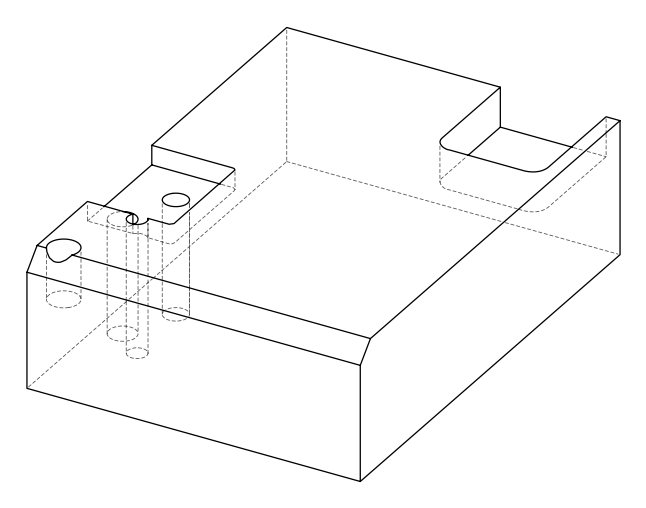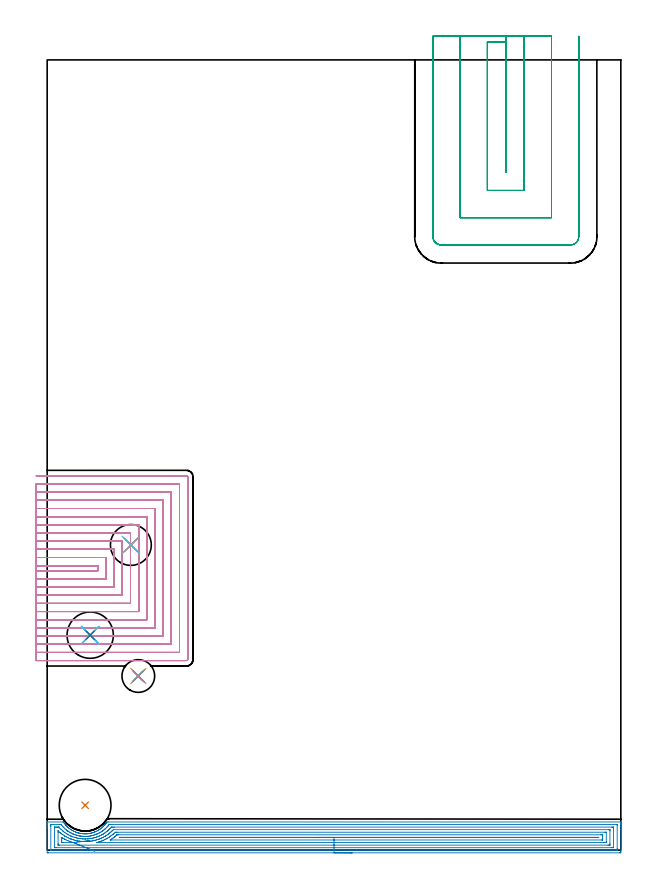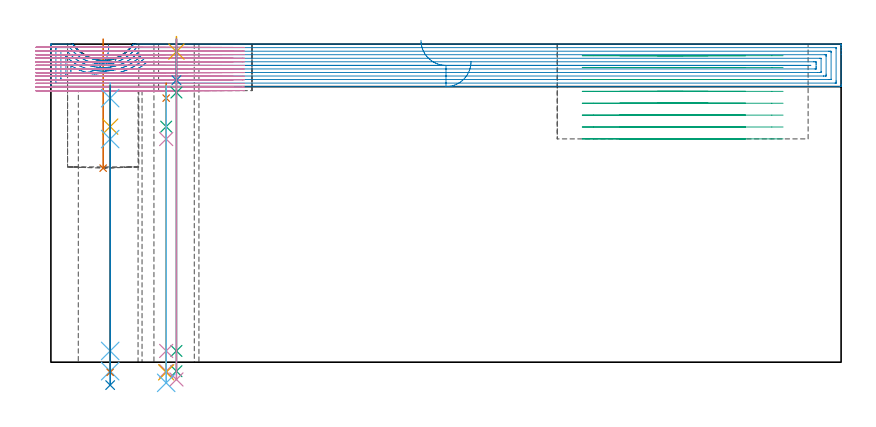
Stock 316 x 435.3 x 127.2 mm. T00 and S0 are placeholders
(PLAN: 18 operations, 15 tool changes, 125 min)
(1 INDEXABLE_INSERT_DRILL_BLIND_HOLE_FROM_SOLID | STEP1POCKET | NXT0302_028 | 0.21 min | 31400 mm3)
(2 AREA_MILL | FG_CHAMFER_SURFACE | UGT0205_001 | 17.59 min | 45362 mm3)
(3 MILL_SLOT | SLOT_PARTIAL_RECTANGULAR | UGT0201_094 | Follow Part, ap 5, ae 75% | 17.95 min | 421995 mm3)
(4 MILL_SLOT_1 | SLOT_PARTIAL_RECTANGULAR_1 | UGT0201_014 | Follow Part, ap 1.5, ae 75% | 84.75 min | 161137 mm3)
(5 SPOT_DRILL | STEP1HOLE | NXT0321_9005460120000 | 0.05 min | 169 mm3)
(6 SPOT_DRILL_1 | STEP1HOLE_1 | NXT0321_9005460120000 | 0.05 min | 174 mm3)
(7 SPOT_DRILL_2 | STEP1HOLE_2 | NXT0321_9005460120000 | 0.05 min | 213 mm3)
(8 DRILL_BLIND_HOLE_INTO_CENTER | STEP1HOLE | NXT0301_067 | 0.07 min | 788 mm3)
(9 GUN_DRILL_THROUGH_HOLE | STEP1HOLE | UGT0307_006 | 0.62 min | 7191 mm3)
(10 DRILL_TO_ENLARGE_THROUGH_HOLE | STEP1HOLE | UGT0301_046 | 0.55 min | 23482 mm3)
(11 DRILL_BLIND_HOLE_INTO_CENTER_1 | STEP1HOLE_1 | NXT0301_067 | 0.07 min | 840 mm3)
(12 GUN_DRILL_THROUGH_HOLE_1 | STEP1HOLE_1 | UGT0307_006 | 0.54 min | 6006 mm3)
(13 DRILL_TO_ENLARGE_THROUGH_HOLE_1 | STEP1HOLE_1 | NXT0301_104 | 0.46 min | 9653 mm3)
(14 DRILL_TO_ENLARGE_THROUGH_HOLE_2 | STEP1HOLE_1 | UGT0301_386 | 0.48 min | 38750 mm3)
(15 DRILL_BLIND_HOLE_INTO_CENTER_2 | STEP1HOLE_2 | NXT0301_067 | 0.07 min | 779 mm3)
(16 GUN_DRILL_THROUGH_HOLE_2 | STEP1HOLE_2 | UGT0307_006 | 0.53 min | 6032 mm3)
(17 DRILL_TO_ENLARGE_THROUGH_HOLE_3 | STEP1HOLE_2 | NXT0301_104 | 0.46 min | 9650 mm3)
(18 DRILL_TO_ENLARGE_THROUGH_HOLE_4 | STEP1HOLE_2 | UGT0301_054 | 0.48 min | 26438 mm3)
(TOOL NXT0302_028 | Index. Insert Drill 28.5mm [880-D2850L32-03] | D28.5 PA176 FL86 Z2)
(TOOL UGT0205_001 | Chamfer Mill 20 x 3 x 45 deg. | D20 FL50 Z2)
(TOOL UGT0201_094 | End mill 20 mm | D20 FL38 Z4)
(TOOL UGT0201_014 | End mill 6 mm | D6 FL24 Z4)
(TOOL NXT0321_9005460120000 | NC Spot Drill, 142deg, 12mm, Carbide, Uncoated | D12 PA142 FL30 Z2)
(TOOL NXT0301_067 | Carbide Drill 9.6mm [860.1-0960-029A1-MM 2214] | D9.6 PA140 FL47 Z2)
(TOOL UGT0307_006 | Gun Drill 9 mm | D9 PA130 FL24 Z1)
(TOOL UGT0301_046 | Twist Drill 18 mm | D18 PA118 FL130 Z2)
(TOOL NXT0301_104 | Carbide Drill 14mm [860.1-1400-112A1-MM 2214] | D14 PA140 FL123 Z2)
(TOOL UGT0301_386 | Twist Drill 25.5 mm | D25.5 PA118 FL165 Z2)
(TOOL UGT0301_054 | Twist Drill 22.5 mm | D22.5 PA118 FL155 Z2)
(OP 1 INDEXABLE_INSERT_DRILL_BLIND_HOLE_FROM_SOLID)
G17 G21 G94 G90
T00 M6
G54
G17 G0 G90 X20.9 Y24.7 S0 M3
G43 Z137.2 H1
G94 G81 G98 Z77.6 F250. R129.2
G80
M5
M2
(OP 2 AREA_MILL)
G17 G21 G94 G90
T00 M6
G54
G17 G0 G90 X168. Y-1.5 S1061 M3
G43 Z137.2 H0
Z120.2
G94 G1 X167.962 Z119.328 F250.
X167.848 Z118.463
X167.659 Z117.612
X167.397 Z116.78
X167.063 Z115.974
X166.66 Z115.2
X166.192 Z114.464
X165.66 Z113.772
X165.071 Z113.129
X164.428 Z112.54
X163.736 Z112.008
X163. Z111.54
X162.226 Z111.137
X161.42 Z110.803
X160.588 Z110.541
X159.736 Z110.352
X158.872 Z110.238
X158. Z110.2
X0.629
X0.258 Y-1.496 Z110.202
X0.01 Y-1.492 Z110.206
X0. Y-1.241 Z110.457
Y12.319 Z124.014
Y13.731 Z125.427
Y14.092 Z125.787
Y14.814 Z126.514
Y15.075 Z126.774
Y15.473 Z127.164
X0.01 Y15.499 Z127.19
X0.099 Y15.5 Z127.195
X0.139 Z127.197
X0.182 Y15.498 Z127.198
X8.714 Y15.494 Z127.193
X8.858 Y15.489 Z127.184
X8.922 Y15.461 Z127.156
X8.928 Y15.456 Z127.151
X9.124 Y15.181 Z126.881
X9.269 Y14.978 Z126.677
X9.486 Y14.675 Z126.375
X9.658 Y14.448 Z126.148
X10.203 Y13.794 Z125.491
X10.332 Y13.649 Z125.344
X10.374 Y13.6 Z125.297
X10.465 Y13.502 Z125.2
X10.552 Y13.408 Z125.107
X10.726 Y13.233 Z124.932
X11.047 Y12.911 Z124.611
X11.244 Y12.724 Z124.424
X11.445 Y12.543 Z124.243
X11.715 Y12.319 Z124.016
X11.806 Y12.242 Z123.939
X12.06 Y12.029 Z123.728
X12.339 Y11.812 Z123.512
X12.783 Y11.496 Z123.195
X12.877 Y11.432 Z123.131
X13.301 Y11.147 Z122.846
X13.711 Y10.902 Z122.602
X14.126 Y10.671 Z122.37
X14.489 Y10.489 Z122.185
X14.936 Y10.262 Z121.961
X14.961 Y10.25 Z121.949
X15.02 Y10.223 Z121.923
X15.383 Y10.07 Z121.768
X15.465 Y10.035 Z121.733
X15.914 Y9.857 Z121.556
X16.277 Y9.73 Z121.426
X16.359 Y9.7 Z121.398
X16.485 Y9.659 Z121.359
X16.515 Y9.65 Z121.349
X16.724 Y9.587 Z121.279
X16.807 Y9.56 Z121.253
X16.979 Y9.512 Z121.205
X17.171 Y9.458 Z121.151
X17.317 Y9.415 Z121.112
X17.428 Y9.383 Z121.081
X17.701 Y9.318 Z121.016
X18.147 Y9.224 Z120.923
X18.264 Y9.204 Z120.903
X18.512 Y9.163 Z120.857
X18.594 Y9.148 Z120.844
X19.152 Y9.075 Z120.772
X19.206 Y9.068 Z120.765
X19.406 Y9.045 Z120.735
X19.488 Y9.034 Z120.725
X20.059 Y8.995 Z120.681
X20.301 Y8.977 Z120.665
X20.382 Y8.97 Z120.66
X20.828 Y8.957 Z120.649
X21.195 Y8.966 Z120.651
X21.275 Y8.967 Z120.655
X21.538 Y8.982 Z120.673
X21.542
X22.089 Y9.015 Z120.706
X22.169 Y9.019 Z120.713
X22.394 Y9.045 Z120.741
X22.983 Y9.116 Z120.81
X23.063 Y9.125 Z120.82
X23.478 Y9.191 Z120.889
X23.51 Y9.196 Z120.895
X23.877 Y9.271 Z120.969
X23.956 Y9.287 Z120.985
X24.371 Y9.382 Z121.082
X24.424 Y9.397 Z121.096
X24.85 Y9.515 Z121.214
X25.317 Y9.659 Z121.357
X25.743 Y9.805 Z121.503
X26.076 Y9.931 Z121.63
X26.192 Y9.975 Z121.674
X26.267 Y10.006 Z121.706
X26.56 Y10.128 Z121.825
X26.637 Y10.159 Z121.858
X26.663 Y10.171 Z121.87
X26.838 Y10.25 Z121.95
X26.87 Y10.265 Z121.964
X27.007 Y10.334 Z122.03
X27.531 Y10.593 Z122.292
X27.901 Y10.797 Z122.495
X27.98 Y10.84 Z122.538
X28.087 Y10.903 Z122.602
X28.424 Y11.101 Z122.799
X28.499 Y11.148 Z122.845
X28.795 Y11.345 Z123.041
X28.912 Y11.423 Z123.119
X29.242 Y11.654 Z123.351
X29.318 Y11.707 Z123.405
X29.74 Y12.029 Z123.728
X30.212 Y12.418 Z124.118
X30.749 Y12.91 Z124.61
X31.105 Y13.26 Z124.96
X31.46 Y13.649 Z125.345
X31.594 Y13.793 Z125.492
X31.627 Y13.831 Z125.531
X31.718 Y13.938 Z125.638
X31.848 Y14.092 Z125.788
X31.925 Y14.181 Z125.878
X31.999 Y14.268 Z125.965
X32.089 Y14.387 Z126.082
X32.263 Y14.611 Z126.308
X32.313 Y14.676 Z126.374
X32.372 Y14.758 Z126.456
X32.529 Y14.978 Z126.673
X32.608 Y15.087 Z126.783
X32.819 Y15.393 Z127.093
X32.842 Y15.424 Z127.123
X32.898 Y15.494 Z127.192
X33.713 Y15.5 Z127.2
X315.818 Y15.499 Z127.199
X315.903 Y15.5 Z127.196
X315.992 Y15.492 Z127.183
X316. Y15.479 Z127.17
Y15.078 Z126.777
Y14.814 Z126.514
Y14.092 Z125.787
Y12.844 Z124.541
Y11.432 Z123.128
Y-0.716 Z110.982
X315.998 Y-0.978 Z110.719
X315.992 Y-1.492 Z110.206
X315.892 Y-1.495 Z110.203
X315.371 Y-1.5 Z110.2
X158.
Y-0.086 Z111.614
X2.194 Y-0.085 Z111.615
X2.086 Y-0.084 Z111.616
X2.033 Y-0.081 Z111.619
X2.013 Y-0.079 Z111.621
X2.01 Y-0.064 Z111.636
X2.005 Y0.055 Z111.755
X2.001 Y0.322 Z112.022
X2. Y13.205 Z124.905
X2.002 Y13.617 Z125.317
X2.01 Y14.033 Z125.733
X2.012 Y14.077 Z125.777
X2.031 Y14.079 Z125.779
X2.086 Y14.081 Z125.781
X2.196 Y14.082 Z125.782
X2.418 Y14.083 Z125.783
X6.888 Y14.08 Z125.78
X7.341 Y14.077 Z125.777
X7.561 Y14.073 Z125.773
X7.667 Y14.07 Z125.77
X7.782 Y13.929 Z125.629
X8.383 Y13.205 Z124.905
X8.677 Y12.863 Z124.563
X9.202 Y12.319 Z124.019
X9.571 Y11.956 Z123.656
X10.167 Y11.432 Z123.132
X10.465 Y11.182 Z122.882
X10.824 Y10.899 Z122.599
X11.3 Y10.546 Z122.246
X11.359 Y10.504 Z122.204
X11.497 Y10.409 Z122.109
X12.253 Y9.926 Z121.626
X12.357 Y9.865 Z121.565
X12.717 Y9.659 Z121.359
X12.995 Y9.509 Z121.209
X13.147 Y9.429 Z121.129
X13.622 Y9.189 Z120.889
X14.042 Y8.992 Z120.692
X14.132 Y8.952 Z120.652
X14.195 Y8.925 Z120.625
X14.563 Y8.773 Z120.473
X14.936 Y8.629 Z120.329
X15.168 Y8.542 Z120.242
X15.83 Y8.324 Z120.024
X16.02 Y8.264 Z119.964
X16.622 Y8.089 Z119.789
X16.724 Y8.061 Z119.761
X16.803 Y8.042 Z119.742
X17.491 Y7.886 Z119.586
X17.618 Y7.861 Z119.561
X17.65 Y7.854 Z119.554
X18.125 Y7.779 Z119.479
X18.512 Y7.723 Z119.423
X18.702 Y7.698 Z119.398
X19.406 Y7.621 Z119.321
X19.697 Y7.598 Z119.298
X20.301 Y7.559 Z119.259
X20.64 Y7.55 Z119.25
X21.195 Y7.551 Z119.251
X21.521 Y7.563 Z119.263
X22.089 Y7.597 Z119.297
X22.362 Y7.615 Z119.315
X22.983 Y7.684 Z119.384
X23.165 Y7.706 Z119.406
X23.877 Y7.807 Z119.507
X23.946 Y7.819 Z119.519
X24.305 Y7.886 Z119.586
X24.726 Y7.977 Z119.677
X24.771 Y7.988 Z119.688
X24.83 Y8.002 Z119.702
X25.515 Y8.186 Z119.886
X25.666 Y8.229 Z119.929
X26.083 Y8.359 Z120.059
X26.56 Y8.519 Z120.219
X26.748 Y8.587 Z120.287
X27.242 Y8.773 Z120.473
X27.418 Y8.844 Z120.544
X27.454 Y8.86 Z120.56
X28.008 Y9.11 Z120.81
X28.348 Y9.276 Z120.976
X28.604 Y9.406 Z121.106
X29.089 Y9.659 Z121.359
X29.209 Y9.725 Z121.425
X29.242 Y9.744 Z121.444
X29.745 Y10.047 Z121.747
X30.136 Y10.298 Z121.998
X30.285 Y10.398 Z122.098
X30.498 Y10.546 Z122.246
X30.805 Y10.769 Z122.469
X31.03 Y10.937 Z122.637
X31.307 Y11.158 Z122.858
X31.645 Y11.432 Z123.132
X31.795 Y11.561 Z123.261
X31.925 Y11.675 Z123.375
X32.258 Y11.988 Z123.688
X32.607 Y12.319 Z124.019
X32.713 Y12.424 Z124.124
X32.819 Y12.533 Z124.233
X33.14 Y12.887 Z124.587
X33.424 Y13.205 Z124.905
X33.558 Y13.359 Z125.059
X33.713 Y13.543 Z125.243
X34.092 Y14.025 Z125.725
X34.125 Y14.063 Z125.763
X34.141 Y14.079 Z125.779
X34.164 Y14.08 Z125.78
X34.613 Y14.086 Z125.786
X313.806 Y14.084 Z125.784
X313.913 Y14.082 Z125.782
X313.966 Y14.08 Z125.78
X313.986 Y14.078 Z125.778
X313.99 Y14.064 Z125.764
X313.994 Y13.944 Z125.644
X313.999 Y13.679 Z125.379
X314. Y0.795 Z112.495
X313.999 Y0.382 Z112.082
X313.991 Y-0.033 Z111.667
X313.989 Y-0.08 Z111.62
X313.97 Y-0.081 Z111.619
X313.915 Y-0.084 Z111.616
X313.804 Y-0.085 Z111.615
X313.582 Y-0.086 Z111.614
X158.
Y1.328 Z113.028
X5.1 Y1.329 Z113.029
X4.56 Y1.33 Z113.03
X4.206 Y1.333 Z113.033
X4.089 Y1.335 Z113.035
X4.01 Y1.347 Z113.047
X4.006 Y1.477 Z113.177
X4.002 Y1.681 Z113.381
X4. Y1.885 Z113.585
X4.001 Y12.522 Z124.222
X4.004 Y12.591 Z124.291
X4.01 Y12.644 Z124.344
X4.016 Y12.662 Z124.362
X4.031 Y12.663 Z124.363
X4.206 Y12.665 Z124.365
X4.749 Y12.667 Z124.367
X5.1
X5.643
X5.994 Y12.666 Z124.366
X6.345 Y12.663 Z124.363
X6.444 Y12.661 Z124.361
X6.498 Y12.658 Z124.358
X6.521 Y12.633 Z124.333
X6.617 Y12.525 Z124.225
X6.796 Y12.319 Z124.019
X6.888 Y12.214 Z123.914
X7.639 Y11.432 Z123.132
X7.782 Y11.29 Z122.99
X8.601 Y10.546 Z122.246
X8.677 Y10.48 Z122.18
X9.081 Y10.145 Z121.845
X9.571 Y9.777 Z121.477
X9.736 Y9.659 Z121.359
X10.465 Y9.167 Z120.867
X10.706 Y9.012 Z120.712
X11.09 Y8.773 Z120.473
X11.359 Y8.617 Z120.317
X11.72 Y8.415 Z120.115
X12.253 Y8.147 Z119.847
X12.783 Y7.886 Z119.586
X13.032 Y7.772 Z119.472
X13.147 Y7.722 Z119.422
X13.435 Y7.601 Z119.301
X14.042 Y7.366 Z119.066
X14.856 Y7.079 Z118.779
X14.936 Y7.053 Z118.753
X15.101 Y7. Z118.7
X15.83 Y6.795 Z118.495
X16.114 Y6.718 Z118.418
X16.724 Y6.581 Z118.281
X17.255 Y6.473 Z118.173
X17.618 Y6.41 Z118.11
X18.313 Y6.312 Z118.012
X18.512 Y6.288 Z117.988
X19.318 Y6.202 Z117.902
X19.406 Y6.195 Z117.895
X20.275 Y6.139 Z117.839
X20.301 Y6.138 Z117.838
X21.178 Y6.13 Z117.83
X21.195 Y6.131 Z117.831
X22.032 Y6.17 Z117.87
X22.089 Y6.174 Z117.874
X22.858 Y6.238 Z117.938
X22.983 Y6.251 Z117.951
X23.655 Y6.334 Z118.034
X23.877 Y6.365 Z118.065
X24.431 Y6.451 Z118.151
X24.771 Y6.517 Z118.217
X25.173 Y6.602 Z118.302
X25.666 Y6.719 Z118.419
X25.891 Y6.776 Z118.476
X26.56 Y6.957 Z118.657
X26.593 Y6.967 Z118.667
X26.701 Y7. Z118.7
X27.264 Y7.188 Z118.888
X27.454 Y7.254 Z118.954
X27.916 Y7.428 Z119.128
X28.348 Y7.597 Z119.297
X28.554 Y7.682 Z119.382
X29.027 Y7.886 Z119.586
X29.173 Y7.955 Z119.655
X29.242 Y7.988 Z119.688
X29.765 Y8.254 Z119.954
X30.136 Y8.449 Z120.149
X30.347 Y8.564 Z120.264
X30.717 Y8.773 Z120.473
X30.914 Y8.889 Z120.589
X31.03 Y8.961 Z120.661
X31.454 Y9.239 Z120.939
X31.925 Y9.552 Z121.252
X31.988 Y9.597 Z121.297
X32.074 Y9.659 Z121.359
X32.496 Y9.979 Z121.679
X32.819 Y10.228 Z121.928
X32.995 Y10.371 Z122.071
X33.202 Y10.546 Z122.246
X33.473 Y10.784 Z122.484
X33.713 Y11. Z122.7
X33.936 Y11.211 Z122.911
X34.165 Y11.432 Z123.132
X34.384 Y11.653 Z123.353
X34.607 Y11.884 Z123.584
X35.24 Y12.577 Z124.277
X35.329 Y12.664 Z124.364
X35.501 Y12.666 Z124.366
X36.041 Y12.67 Z124.37
X36.395 Y12.671 Z124.371
X36.934
X310.9 Y12.67 Z124.37
X311.441 Y12.669 Z124.369
X311.794 Y12.665 Z124.365
X311.911 Y12.663 Z124.363
X311.99 Y12.653 Z124.353
X311.994 Y12.523 Z124.223
X311.998 Y12.319 Z124.019
X312. Y12.115 Z123.815
X311.999 Y1.478 Z113.178
X311.996 Y1.409 Z113.109
X311.99 Y1.356 Z113.056
X311.986 Y1.335 Z113.035
X311.971 Y1.334 Z113.034
X311.794 Y1.331 Z113.031
X311.256 Y1.329 Z113.029
X310.9 Y1.328 Z113.028
X158.
Y2.743 Z114.443
X6.712
X6.114 Y2.745 Z114.445
X6.05 Y2.747 Z114.447
X6.013 Y2.749 Z114.449
X6.01 Y2.795 Z114.495
X6.005 Y3.012 Z114.712
X6. Y3.448 Z115.148
Y9.659 Z121.359
X6.003 Y10.537 Z122.237
X6.007 Y10.546 Z122.246
X6.032 Y10.568 Z122.268
X6.059 Y10.546 Z122.246
X6.888 Y9.797 Z121.497
X7.048 Y9.659 Z121.359
X7.449 Y9.329 Z121.029
X7.782 Y9.064 Z120.764
X8.169 Y8.773 Z120.473
X8.677 Y8.422 Z120.122
X9.478 Y7.886 Z119.586
X9.534 Y7.85 Z119.55
X9.571 Y7.827 Z119.527
X9.73 Y7.728 Z119.428
X10.465 Y7.321 Z119.021
X11.079 Y7. Z118.7
X11.359 Y6.861 Z118.561
X11.634 Y6.728 Z118.428
X12.253 Y6.458 Z118.158
X13.094 Y6.114 Z117.814
X13.147 Y6.094 Z117.794
X13.179 Y6.082 Z117.782
X14.042 Y5.794 Z117.494
X14.514 Y5.645 Z117.345
X14.936 Y5.526 Z117.226
X15.744 Y5.312 Z117.012
X15.83 Y5.292 Z116.992
X16.119 Y5.227 Z116.927
X16.724 Y5.108 Z116.808
X16.872 Y5.081 Z116.781
X17.618 Y4.968 Z116.668
X17.922 Y4.926 Z116.626
X18.512 Y4.859 Z116.559
X18.926 Y4.817 Z116.517
X19.406 Y4.779 Z116.479
X19.889 Y4.749 Z116.449
X20.301 Y4.729 Z116.429
X20.808 Y4.724 Z116.424
X21.195 Y4.723 Z116.423
X21.685 Y4.741 Z116.441
X22.089 Y4.761 Z116.461
X22.529 Y4.79 Z116.49
X22.983 Y4.826 Z116.526
X23.35 Y4.863 Z116.563
X23.877 Y4.926 Z116.626
X24.145 Y4.961 Z116.661
X24.771 Y5.054 Z116.754
X24.92 Y5.079 Z116.779
X25.666 Y5.222 Z116.922
X25.687 Y5.227 Z116.927
X26.387 Y5.398 Z117.098
X26.56 Y5.442 Z117.142
X27.088 Y5.59 Z117.29
X27.454 Y5.696 Z117.396
X27.772 Y5.798 Z117.498
X28.348 Y5.986 Z117.686
X28.443 Y6.019 Z117.719
X28.698 Y6.114 Z117.814
X29.088 Y6.266 Z117.966
X29.242 Y6.328 Z118.028
X29.716 Y6.53 Z118.23
X30.136 Y6.714 Z118.414
X30.332 Y6.806 Z118.506
X30.734 Y7. Z118.7
X30.93 Y7.099 Z118.799
X31.03 Y7.152 Z118.852
X31.507 Y7.413 Z119.113
X31.925 Y7.645 Z119.345
X32.078 Y7.735 Z119.435
X32.331 Y7.886 Z119.586
X32.628 Y8.075 Z119.775
X32.819 Y8.2 Z119.9
X33.159 Y8.435 Z120.135
X33.644 Y8.773 Z120.473
X33.684 Y8.802 Z120.502
X33.713 Y8.824 Z120.524
X34.184 Y9.192 Z120.892
X34.607 Y9.527 Z121.227
X34.68 Y9.587 Z121.287
X34.763 Y9.659 Z121.359
X35.15 Y10.007 Z121.707
X35.501 Y10.326 Z122.026
X35.614 Y10.434 Z122.134
X35.728 Y10.546 Z122.246
X36.058 Y10.88 Z122.58
X36.395 Y11.226 Z122.926
X36.424 Y11.249 Z122.949
X36.441 Y11.252 Z122.952
X36.484 Y11.255 Z122.955
X36.573 Y11.257 Z122.957
X309.29 Y11.256 Z122.956
X309.885 Y11.253 Z122.953
X309.948 Y11.252 Z122.952
X309.986 Y11.249 Z122.949
X309.99 Y11.205 Z122.905
X309.995 Y10.988 Z122.688
X310. Y10.552 Z122.252
Y3.46 Z115.16
X309.995 Y3.014 Z114.714
X309.99 Y2.794 Z114.494
X309.986 Y2.749 Z114.449
X309.931 Y2.747 Z114.447
X309.827 Y2.745 Z114.445
X309.112 Y2.743 Z114.443
X308.935
X158.
Y4.157 Z115.857
X27.639
X27.46 Y4.159 Z115.859
X27.454 Y4.16 Z115.86
X27.453 Y4.162 Z115.862
X27.454 Y4.164 Z115.864
X27.592 Y4.204 Z115.904
X28.073 Y4.341 Z116.041
X28.284 Y4.404 Z116.104
X28.348 Y4.424 Z116.124
X28.954 Y4.626 Z116.326
X29.242 Y4.725 Z116.425
X29.611 Y4.861 Z116.561
X30.136 Y5.06 Z116.76
X30.257 Y5.108 Z116.808
X30.545 Y5.227 Z116.927
X30.883 Y5.373 Z117.073
X31.03 Y5.439 Z117.139
X31.492 Y5.656 Z117.356
X31.925 Y5.866 Z117.566
X32.09 Y5.949 Z117.649
X32.405 Y6.114 Z117.814
X32.673 Y6.258 Z117.958
X32.819 Y6.339 Z118.039
X33.239 Y6.583 Z118.283
X33.713 Y6.861 Z118.561
X33.799 Y6.915 Z118.615
X33.931 Y7. Z118.7
X34.334 Y7.27 Z118.97
X34.607 Y7.456 Z119.156
X34.86 Y7.636 Z119.336
X35.207 Y7.886 Z119.586
X35.375 Y8.012 Z119.712
X35.501 Y8.109 Z119.809
X35.871 Y8.406 Z120.106
X36.324 Y8.773 Z120.473
X36.362 Y8.806 Z120.506
X36.395 Y8.835 Z120.535
X36.828 Y9.231 Z120.931
X37.478 Y9.829 Z121.529
X37.813 Y9.838 Z121.538
X38. Y9.841 Z121.541
X38.184 Y9.842 Z121.542
X38.893 Y9.843 Z121.543
X307.323 Y9.841 Z121.541
X307.507
X307.875 Y9.837 Z121.537
X307.977 Y9.835 Z121.535
X307.991 Y9.826 Z121.526
X307.993 Y9.814 Z121.514
X307.997 Y9.755 Z121.455
X307.999 Y9.659 Z121.359
Y4.558 Z116.258
X307.995 Y4.341 Z116.041
X307.99 Y4.179 Z115.879
X307.694 Y4.164 Z115.864
X307.506 Y4.159 Z115.859
X307.323 Y4.158 Z115.858
X306.615 Y4.157 Z115.857
X158.
Y5.571 Z117.271
X35.154
X34.965 Y5.572 Z117.272
X34.866 Y5.574 Z117.274
X34.685 Y5.578 Z117.278
X35.522 Y6.114 Z117.814
X36.036 Y6.47 Z118.17
X36.395 Y6.722 Z118.422
X36.557 Y6.839 Z118.539
X36.772 Y7. Z118.7
X37.063 Y7.224 Z118.924
X37.289 Y7.402 Z119.102
X37.557 Y7.621 Z119.321
X37.877 Y7.886 Z119.586
X38.041 Y8.028 Z119.728
X38.184 Y8.154 Z119.854
X38.4 Y8.346 Z120.046
X38.467 Y8.402 Z120.102
X38.492 Y8.422 Z120.122
X38.536 Y8.424 Z120.124
X39.078 Y8.428 Z120.128
X39.425 Y8.429 Z120.129
X304.99 Y8.427 Z120.127
X305.535 Y8.424 Z120.124
X305.891 Y8.42 Z120.12
X305.99 Y8.412 Z120.112
X305.996 Y8.316 Z120.016
X305.999 Y7.886 Z119.586
X306. Y7.426 Z119.126
Y6.539 Z118.239
Y6.114 Z117.814
X305.998 Y5.655 Z117.355
X305.991 Y5.588 Z117.288
X305.988 Y5.577 Z117.277
X305.978 Y5.575 Z117.275
X305.945 Y5.573 Z117.273
X305.809 Y5.571 Z117.271
X305.535
X158.
Y6.985 Z118.685
X39.972 Y6.986 Z118.686
X39.692 Y7. Z118.7
X39.957 Y7.014 Z118.714
X39.972 Y7.015 Z118.715
X303.747 Y7.013 Z118.713
X303.885 Y7. Z118.7
X303.761 Y6.986 Z118.686
X158. Y6.985 Z118.685
X157.128 Z118.723
X156.264 Z118.837
X155.412 Z119.026
X154.58 Z119.288
X153.774 Z119.622
X153. Z120.025
X152.264 Z120.494
X151.572 Z121.025
X150.929 Z121.614
X150.34 Z122.257
X149.808 Z122.95
X149.34 Z123.685
X148.937 Z124.459
X148.603 Z125.265
X148.341 Z126.097
X148.152 Z126.949
X148.038 Z127.814
X148. Z128.685
G0 Z137.2
X23.043 Y5.183
Z126.95
G1 X23.106 Y5.19 Z126.08
X23.093 Y5.189 Z125.208
X23.004 Y5.178 Z124.34
X22.841 Y5.159 Z123.483
X22.604 Y5.131 Z122.644
X22.295 Y5.095 Z121.829
X21.917 Y5.051 Z121.044
X21.472 Y4.999 Z120.295
X20.965 Y4.939 Z119.588
X20.398 Y4.873 Z118.928
X19.776 Y4.8 Z118.321
X19.104 Y4.722 Z117.77
X18.387 Y4.638 Z117.281
X17.63 Y4.549 Z116.856
X16.839 Y4.456 Z116.499
X16.02 Y4.361 Z116.214
X15.18 Y4.262 Z116.001
X14.325 Y4.162 Z115.862
X14.313 Y4.161 Z115.861
X14.269 Y4.158 Z115.858
X14.227 Y4.157 Z115.857
X14.097
X8.677
X8.022 Y4.164 Z115.864
X8.01 Y4.187 Z115.887
X8.006 Y4.245 Z115.945
X8.003 Y4.341 Z116.041
X8. Y5.011 Z116.711
Y5.898 Z117.598
Y6.784 Z118.484
X8.003 Y6.88 Z118.58
X8.006 Y6.907 Z118.607
X8.007 Y6.91 Z118.61
X8.019 Y6.905 Z118.605
X8.124 Y6.844 Z118.544
X8.4 Y6.68 Z118.38
X8.677 Y6.52 Z118.22
X9.402 Y6.114 Z117.814
X9.571 Y6.024 Z117.724
X9.759 Y5.927 Z117.627
X10.465 Y5.585 Z117.285
X11.255 Y5.227 Z116.927
X11.359 Y5.183 Z116.883
X11.434 Y5.153 Z116.853
X12.253 Y4.836 Z116.536
X12.866 Y4.62 Z116.32
X13.147 Y4.527 Z116.227
X13.732 Y4.341 Z116.041
X14.239 Y4.192 Z115.892
X14.307 Y4.169 Z115.869
X14.325 Y4.162 Z115.862
X15.095 Y3.853 Z115.594
X15.885 Y3.537 Z115.399
X16.687 Y3.216 Z115.28
X17.496 Y2.892 Z115.236
X18.305 Y2.568 Z115.268
X19.109 Y2.247 Z115.376
X19.901 Y1.93 Z115.559
X20.675 Y1.62 Z115.816
X21.425 Y1.319 Z116.144
X22.146 Y1.031 Z116.541
X22.832 Y0.756 Z117.005
X23.478 Y0.497 Z117.532
X24.079 Y0.257 Z118.117
X24.63 Y0.036 Z118.756
X25.127 Y-0.163 Z119.444
X25.567 Y-0.339 Z120.177
X25.946 Y-0.491 Z120.948
X26.261 Y-0.617 Z121.752
G0 Z137.2
M5
M2
(OP 3 MILL_SLOT)
G17 G21 G94 G90
T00 M6
G54
G17 G0 G90 X252.8 Y448.3 S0 M3
G43 Z137.325 H0
Z122.572
G94 G1 Y445.3 F250.
Y373.4 F500.
X252.5
Y445.3
X242.5
Y363.4
X262.8
Y445.3
Y448.3 F250.
X227.5
Y445.3
Y348.4 F500.
X277.8
Y445.3
Y448.3 F250.
X212.5
Y445.3
Y337.9 F500.
G3 X217. Y333.4 R4.5
G1 X288.3
G3 X292.8 Y337.9 R4.5
G1 Y445.3
Y448.3 F250.
G0 X252.8 Z117.819
G1 Y445.3
Y373.4 F500.
X252.5
Y445.3
X242.5
Y363.4
X262.8
Y445.3
Y448.3 F250.
X227.5
Y445.3
Y348.4 F500.
X277.8
Y445.3
Y448.3 F250.
X212.5
Y445.3
Y337.9 F500.
G3 X217. Y333.4 R4.5
G1 X288.3
G3 X292.8 Y337.9 R4.5
G1 Y445.3
Y448.3 F250.
G0 X252.8 Z113.066
G1 Y445.3
Y373.4 F500.
X252.5
Y445.3
X242.5
Y363.4
X262.8
Y445.3
Y448.3 F250.
X227.5
Y445.3
Y348.4 F500.
X277.8
Y445.3
Y448.3 F250.
X212.5
Y445.3
Y337.9 F500.
G3 X217. Y333.4 R4.5
G1 X288.3
G3 X292.8 Y337.9 R4.5
G1 Y445.3
Y448.3 F250.
G0 X252.8 Z108.312
G1 Y445.3
Y373.4 F500.
X252.5
Y445.3
X242.5
Y363.4
X262.8
Y445.3
Y448.3 F250.
X227.5
Y445.3
Y348.4 F500.
X277.8
Y445.3
Y448.3 F250.
X212.5
Y445.3
Y337.9 F500.
G3 X217. Y333.4 R4.5
G1 X288.3
G3 X292.8 Y337.9 R4.5
G1 Y445.3
Y448.3 F250.
G0 X252.8 Z103.559
G1 Y445.3
Y373.4 F500.
X252.5
Y445.3
X242.5
Y363.4
X262.8
Y445.3
Y448.3 F250.
X227.5
Y445.3
Y348.4 F500.
X277.8
Y445.3
Y448.3 F250.
X212.5
Y445.3
Y337.9 F500.
G3 X217. Y333.4 R4.5
G1 X288.3
G3 X292.8 Y337.9 R4.5
G1 Y445.3
Y448.3 F250.
G0 X252.8 Z98.806
G1 Y445.3
Y373.4 F500.
X252.5
Y445.3
X242.5
Y363.4
X262.8
Y445.3
Y448.3 F250.
X227.5
Y445.3
Y348.4 F500.
X277.8
Y445.3
Y448.3 F250.
X212.5
Y445.3
Y337.9 F500.
G3 X217. Y333.4 R4.5
G1 X288.3
G3 X292.8 Y337.9 R4.5
G1 Y445.3
Y448.3 F250.
G0 X252.8 Z94.053
G1 Y445.3
Y373.4 F500.
X252.5
Y445.3
X242.5
Y363.4
X262.8
Y445.3
Y448.3 F250.
X227.5
Y445.3
Y348.4 F500.
X277.8
Y445.3
Y448.3 F250.
X212.5
Y445.3
Y337.9 F500.
G3 X217. Y333.4 R4.5
G1 X288.3
G3 X292.8 Y337.9 R4.5
G1 Y445.3
Y448.3 F250.
G0 X252.8 Z89.3
G1 Y445.3
Y373.4 F500.
X252.5
Y445.3
X242.5
Y363.4
X262.8
Y445.3
Y448.3 F250.
X227.5
Y445.3
Y348.4 F500.
X277.8
Y445.3
Y448.3 F250.
X212.5
Y445.3
Y337.9 F500.
G3 X217. Y333.4 R4.5
G1 X288.3
G3 X292.8 Y337.9 R4.5
G1 Y445.3
Y448.3 F250.
G0 Z137.325
M5
M2
(OP 4 MILL_SLOT_1)
G17 G21 G94 G90
T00 M6
G54
G17 G0 G90 X-6. Y153.9 S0 M3
G43 Z137.325 H0
Z125.884
G94 G1 X-3. F250.
X27.9 F500.
Y156.7
X-3.
X-6. F250.
Y149.4
X-3.
X32.4 F500.
Y161.2
X-3.
X-6. F250.
Y144.9
X-3.
X36.9 F500.
Y165.7
X-3.
X-6. F250.
Y140.4
X-3.
X41.4 F500.
Y170.2
X-3.
X-6. F250.
Y135.9
X-3.
X45.9 F500.
Y174.7
X-3.
X-6. F250.
Y131.4
X-3.
X50.4 F500.
Y179.2
X-3.
X-6. F250.
Y126.9
X-3.
X54.9 F500.
Y183.7
X-3.
X-6. F250.
Y122.4
X-3.
X59.4 F500.
Y188.2
X-3.
X-6. F250.
Y117.9
X-3.
X63.9 F500.
Y192.7
X-3.
X-6. F250.
Y113.4
X-3.
X68.4 F500.
Y197.2
X-3.
X-6. F250.
Y108.9
X-3.
X72.9 F500.
Y201.7
X-3.
X-6. F250.
Y104.4
X-3.
X76.7 F500.
G3 X77.4 Y105.1 R0.7
G1 Y205.5
G3 X76.7 Y206.2 R0.7
G1 X-3.
X-6. F250.
G0 Y153.9 Z124.444
G1 X-3.
X27.9 F500.
Y156.7
X-3.
X-6. F250.
Y149.4
X-3.
X32.4 F500.
Y161.2
X-3.
X-6. F250.
Y144.9
X-3.
X36.9 F500.
Y165.7
X-3.
X-6. F250.
Y140.4
X-3.
X41.4 F500.
Y170.2
X-3.
X-6. F250.
Y135.9
X-3.
X45.9 F500.
Y174.7
X-3.
X-6. F250.
Y131.4
X-3.
X50.4 F500.
Y179.2
X-3.
X-6. F250.
Y126.9
X-3.
X54.9 F500.
Y183.7
X-3.
X-6. F250.
Y122.4
X-3.
X59.4 F500.
Y188.2
X-3.
X-6. F250.
Y117.9
X-3.
X63.9 F500.
Y192.7
X-3.
X-6. F250.
Y113.4
X-3.
X68.4 F500.
Y197.2
X-3.
X-6. F250.
Y108.9
X-3.
X72.9 F500.
Y201.7
X-3.
X-6. F250.
Y104.4
X-3.
X76.7 F500.
G3 X77.4 Y105.1 R0.7
G1 Y205.5
G3 X76.7 Y206.2 R0.7
G1 X-3.
X-6. F250.
G0 Y153.9 Z123.004
G1 X-3.
X27.9 F500.
Y156.7
X-3.
X-6. F250.
Y149.4
X-3.
X32.4 F500.
Y161.2
X-3.
X-6. F250.
Y144.9
X-3.
X36.9 F500.
Y165.7
X-3.
X-6. F250.
Y140.4
X-3.
X41.4 F500.
Y170.2
X-3.
X-6. F250.
Y135.9
X-3.
X45.9 F500.
Y174.7
X-3.
X-6. F250.
Y131.4
X-3.
X50.4 F500.
Y179.2
X-3.
X-6. F250.
Y126.9
X-3.
X54.9 F500.
Y183.7
X-3.
X-6. F250.
Y122.4
X-3.
X59.4 F500.
Y188.2
X-3.
X-6. F250.
Y117.9
X-3.
X63.9 F500.
Y192.7
X-3.
X-6. F250.
Y113.4
X-3.
X68.4 F500.
Y197.2
X-3.
X-6. F250.
Y108.9
X-3.
X72.9 F500.
Y201.7
X-3.
X-6. F250.
Y104.4
X-3.
X76.7 F500.
G3 X77.4 Y105.1 R0.7
G1 Y205.5
G3 X76.7 Y206.2 R0.7
G1 X-3.
X-6. F250.
G0 Y153.9 Z121.563
G1 X-3.
X27.9 F500.
Y156.7
X-3.
X-6. F250.
Y149.4
X-3.
X32.4 F500.
Y161.2
X-3.
X-6. F250.
Y144.9
X-3.
X36.9 F500.
Y165.7
X-3.
X-6. F250.
Y140.4
X-3.
X41.4 F500.
Y170.2
X-3.
X-6. F250.
Y135.9
X-3.
X45.9 F500.
Y174.7
X-3.
X-6. F250.
Y131.4
X-3.
X50.4 F500.
Y179.2
X-3.
X-6. F250.
Y126.9
X-3.
X54.9 F500.
Y183.7
X-3.
X-6. F250.
Y122.4
X-3.
X59.4 F500.
Y188.2
X-3.
X-6. F250.
Y117.9
X-3.
X63.9 F500.
Y192.7
X-3.
X-6. F250.
Y113.4
X-3.
X68.4 F500.
Y197.2
X-3.
X-6. F250.
Y108.9
X-3.
X72.9 F500.
Y201.7
X-3.
X-6. F250.
Y104.4
X-3.
X76.7 F500.
G3 X77.4 Y105.1 R0.7
G1 Y205.5
G3 X76.7 Y206.2 R0.7
G1 X-3.
X-6. F250.
G0 Y153.9 Z120.123
G1 X-3.
X27.9 F500.
Y156.7
X-3.
X-6. F250.
Y149.4
X-3.
X32.4 F500.
Y161.2
X-3.
X-6. F250.
Y144.9
X-3.
X36.9 F500.
Y165.7
X-3.
X-6. F250.
Y140.4
X-3.
X41.4 F500.
Y170.2
X-3.
X-6. F250.
Y135.9
X-3.
X45.9 F500.
Y174.7
X-3.
X-6. F250.
Y131.4
X-3.
X50.4 F500.
Y179.2
X-3.
X-6. F250.
Y126.9
X-3.
X54.9 F500.
Y183.7
X-3.
X-6. F250.
Y122.4
X-3.
X59.4 F500.
Y188.2
X-3.
X-6. F250.
Y117.9
X-3.
X63.9 F500.
Y192.7
X-3.
X-6. F250.
Y113.4
X-3.
X68.4 F500.
Y197.2
X-3.
X-6. F250.
Y108.9
X-3.
X72.9 F500.
Y201.7
X-3.
X-6. F250.
Y104.4
X-3.
X76.7 F500.
G3 X77.4 Y105.1 R0.7
G1 Y205.5
G3 X76.7 Y206.2 R0.7
G1 X-3.
X-6. F250.
G0 Y153.9 Z118.683
G1 X-3.
X27.9 F500.
Y156.7
X-3.
X-6. F250.
Y149.4
X-3.
X32.4 F500.
Y161.2
X-3.
X-6. F250.
Y144.9
X-3.
X36.9 F500.
Y165.7
X-3.
X-6. F250.
Y140.4
X-3.
X41.4 F500.
Y170.2
X-3.
X-6. F250.
Y135.9
X-3.
X45.9 F500.
Y174.7
X-3.
X-6. F250.
Y131.4
X-3.
X50.4 F500.
Y179.2
X-3.
X-6. F250.
Y126.9
X-3.
X54.9 F500.
Y183.7
X-3.
X-6. F250.
Y122.4
X-3.
X59.4 F500.
Y188.2
X-3.
X-6. F250.
Y117.9
X-3.
X63.9 F500.
Y192.7
X-3.
X-6. F250.
Y113.4
X-3.
X68.4 F500.
Y197.2
X-3.
X-6. F250.
Y108.9
X-3.
X72.9 F500.
Y201.7
X-3.
X-6. F250.
Y104.4
X-3.
X76.7 F500.
G3 X77.4 Y105.1 R0.7
G1 Y205.5
G3 X76.7 Y206.2 R0.7
G1 X-3.
X-6. F250.
G0 Y153.9 Z117.242
G1 X-3.
X27.9 F500.
Y156.7
X-3.
X-6. F250.
Y149.4
X-3.
X32.4 F500.
Y161.2
X-3.
X-6. F250.
Y144.9
X-3.
X36.9 F500.
Y165.7
X-3.
X-6. F250.
Y140.4
X-3.
X41.4 F500.
Y170.2
X-3.
X-6. F250.
Y135.9
X-3.
X45.9 F500.
Y174.7
X-3.
X-6. F250.
Y131.4
X-3.
X50.4 F500.
Y179.2
X-3.
X-6. F250.
Y126.9
X-3.
X54.9 F500.
Y183.7
X-3.
X-6. F250.
Y122.4
X-3.
X59.4 F500.
Y188.2
X-3.
X-6. F250.
Y117.9
X-3.
X63.9 F500.
Y192.7
X-3.
X-6. F250.
Y113.4
X-3.
X68.4 F500.
Y197.2
X-3.
X-6. F250.
Y108.9
X-3.
X72.9 F500.
Y201.7
X-3.
X-6. F250.
Y104.4
X-3.
X76.7 F500.
G3 X77.4 Y105.1 R0.7
G1 Y205.5
G3 X76.7 Y206.2 R0.7
G1 X-3.
X-6. F250.
G0 Y153.9 Z115.802
G1 X-3.
X27.9 F500.
Y156.7
X-3.
X-6. F250.
Y149.4
X-3.
X32.4 F500.
Y161.2
X-3.
X-6. F250.
Y144.9
X-3.
X36.9 F500.
Y165.7
X-3.
X-6. F250.
Y140.4
X-3.
X41.4 F500.
Y170.2
X-3.
X-6. F250.
Y135.9
X-3.
X45.9 F500.
Y174.7
X-3.
X-6. F250.
Y131.4
X-3.
X50.4 F500.
Y179.2
X-3.
X-6. F250.
Y126.9
X-3.
X54.9 F500.
Y183.7
X-3.
X-6. F250.
Y122.4
X-3.
X59.4 F500.
Y188.2
X-3.
X-6. F250.
Y117.9
X-3.
X63.9 F500.
Y192.7
X-3.
X-6. F250.
Y113.4
X-3.
X68.4 F500.
Y197.2
X-3.
X-6. F250.
Y108.9
X-3.
X72.9 F500.
Y201.7
X-3.
X-6. F250.
Y104.4
X-3.
X76.7 F500.
G3 X77.4 Y105.1 R0.7
G1 Y205.5
G3 X76.7 Y206.2 R0.7
G1 X-3.
X-6. F250.
G0 Y153.9 Z114.361
G1 X-3.
X27.9 F500.
Y156.7
X-3.
X-6. F250.
Y149.4
X-3.
X32.4 F500.
Y161.2
X-3.
X-6. F250.
Y144.9
X-3.
X36.9 F500.
Y165.7
X-3.
X-6. F250.
Y140.4
X-3.
X41.4 F500.
Y170.2
X-3.
X-6. F250.
Y135.9
X-3.
X45.9 F500.
Y174.7
X-3.
X-6. F250.
Y131.4
X-3.
X50.4 F500.
Y179.2
X-3.
X-6. F250.
Y126.9
X-3.
X54.9 F500.
Y183.7
X-3.
X-6. F250.
Y122.4
X-3.
X59.4 F500.
Y188.2
X-3.
X-6. F250.
Y117.9
X-3.
X63.9 F500.
Y192.7
X-3.
X-6. F250.
Y113.4
X-3.
X68.4 F500.
Y197.2
X-3.
X-6. F250.
Y108.9
X-3.
X72.9 F500.
Y201.7
X-3.
X-6. F250.
Y104.4
X-3.
X76.7 F500.
G3 X77.4 Y105.1 R0.7
G1 Y205.5
G3 X76.7 Y206.2 R0.7
G1 X-3.
X-6. F250.
G0 Y153.9 Z112.921
G1 X-3.
X27.9 F500.
Y156.7
X-3.
X-6. F250.
Y149.4
X-3.
X32.4 F500.
Y161.2
X-3.
X-6. F250.
Y144.9
X-3.
X36.9 F500.
Y165.7
X-3.
X-6. F250.
Y140.4
X-3.
X41.4 F500.
Y170.2
X-3.
X-6. F250.
Y135.9
X-3.
X45.9 F500.
Y174.7
X-3.
X-6. F250.
Y131.4
X-3.
X50.4 F500.
Y179.2
X-3.
X-6. F250.
Y126.9
X-3.
X54.9 F500.
Y183.7
X-3.
X-6. F250.
Y122.4
X-3.
X59.4 F500.
Y188.2
X-3.
X-6. F250.
Y117.9
X-3.
X63.9 F500.
Y192.7
X-3.
X-6. F250.
Y113.4
X-3.
X68.4 F500.
Y197.2
X-3.
X-6. F250.
Y108.9
X-3.
X72.9 F500.
Y201.7
X-3.
X-6. F250.
Y104.4
X-3.
X76.7 F500.
G3 X77.4 Y105.1 R0.7
G1 Y205.5
G3 X76.7 Y206.2 R0.7
G1 X-3.
X-6. F250.
G0 Y153.9 Z111.481
G1 X-3.
X27.9 F500.
Y156.7
X-3.
X-6. F250.
Y149.4
X-3.
X32.4 F500.
Y161.2
X-3.
X-6. F250.
Y144.9
X-3.
X36.9 F500.
Y165.7
X-3.
X-6. F250.
Y140.4
X-3.
X41.4 F500.
Y170.2
X-3.
X-6. F250.
Y135.9
X-3.
X45.9 F500.
Y174.7
X-3.
X-6. F250.
Y131.4
X-3.
X50.4 F500.
Y179.2
X-3.
X-6. F250.
Y126.9
X-3.
X54.9 F500.
Y183.7
X-3.
X-6. F250.
Y122.4
X-3.
X59.4 F500.
Y188.2
X-3.
X-6. F250.
Y117.9
X-3.
X63.9 F500.
Y192.7
X-3.
X-6. F250.
Y113.4
X-3.
X68.4 F500.
Y197.2
X-3.
X-6. F250.
Y108.9
X-3.
X72.9 F500.
Y201.7
X-3.
X-6. F250.
Y104.4
X-3.
X76.7 F500.
G3 X77.4 Y105.1 R0.7
G1 Y205.5
G3 X76.7 Y206.2 R0.7
G1 X-3.
X-6. F250.
G0 Y153.9 Z110.04
G1 X-3.
X27.9 F500.
Y156.7
X-3.
X-6. F250.
Y149.4
X-3.
X32.4 F500.
Y161.2
X-3.
X-6. F250.
Y144.9
X-3.
X36.9 F500.
Y165.7
X-3.
X-6. F250.
Y140.4
X-3.
X41.4 F500.
Y170.2
X-3.
X-6. F250.
Y135.9
X-3.
X45.9 F500.
Y174.7
X-3.
X-6. F250.
Y131.4
X-3.
X50.4 F500.
Y179.2
X-3.
X-6. F250.
Y126.9
X-3.
X54.9 F500.
Y183.7
X-3.
X-6. F250.
Y122.4
X-3.
X59.4 F500.
Y188.2
X-3.
X-6. F250.
Y117.9
X-3.
X63.9 F500.
Y192.7
X-3.
X-6. F250.
Y113.4
X-3.
X68.4 F500.
Y197.2
X-3.
X-6. F250.
Y108.9
X-3.
X72.9 F500.
Y201.7
X-3.
X-6. F250.
Y104.4
X-3.
X76.7 F500.
G3 X77.4 Y105.1 R0.7
G1 Y205.5
G3 X76.7 Y206.2 R0.7
G1 X-3.
X-6. F250.
G0 Y153.9 Z108.6
G1 X-3.
X27.9 F500.
Y156.7
X-3.
X-6. F250.
Y149.4
X-3.
X32.4 F500.
Y161.2
X-3.
X-6. F250.
Y144.9
X-3.
X36.9 F500.
Y165.7
X-3.
X-6. F250.
Y140.4
X-3.
X41.4 F500.
Y170.2
X-3.
X-6. F250.
Y135.9
X-3.
X45.9 F500.
Y174.7
X-3.
X-6. F250.
Y131.4
X-3.
X50.4 F500.
Y179.2
X-3.
X-6. F250.
Y126.9
X-3.
X54.9 F500.
Y183.7
X-3.
X-6. F250.
Y122.4
X-3.
X59.4 F500.
Y188.2
X-3.
X-6. F250.
Y117.9
X-3.
X63.9 F500.
Y192.7
X-3.
X-6. F250.
Y113.4
X-3.
X68.4 F500.
Y197.2
X-3.
X-6. F250.
Y108.9
X-3.
X72.9 F500.
Y201.7
X-3.
X-6. F250.
Y104.4
X-3.
X76.7 F500.
G3 X77.4 Y105.1 R0.7
G1 Y205.5
G3 X76.7 Y206.2 R0.7
G1 X-3.
X-6. F250.
G0 Z137.325
M5
M2
(OP 5 SPOT_DRILL)
G17 G21 G94 G90
T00 M6
G54
G17 G0 G90 X50.2 Y95.9 S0 M3
G43 Z137.2 H0
G94 G81 G98 Z124.2 F250. R130.2
G80
M5
M2
(OP 6 SPOT_DRILL_1)
G17 G21 G94 G90
T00 M6
G54
G17 G0 G90 X23.7 Y118.4 S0 M3
G43 Z137.2 H0
G94 G81 G98 Z105.6 F250. R111.6
G80
M5
M2
(OP 7 SPOT_DRILL_2)
G17 G21 G94 G90
T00 M6
G54
G17 G0 G90 X46.1 Y168.1 S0 M3
G43 Z137.2 H0
G94 G81 G98 Z105.6 F250. R111.6
G80
M5
M2
(OP 8 DRILL_BLIND_HOLE_INTO_CENTER)
G17 G21 G94 G90
T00 M6
G54
G17 G0 G90 X50.2 Y95.9 S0 M3
G43 Z137.2 H1
G94 G81 G98 Z112.8 F250. R129.2
G80
M5
M2
(OP 9 GUN_DRILL_THROUGH_HOLE)
G17 G21 G94 G90
T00 M6
G54
G17 G0 G90 X50.2 Y95.9 M8
G43 Z137.2 H0
Z125.913
S716 M3
G94 G1 Z107.839 F125. M26
G4 X.084
Z4.5 F250.
G4 X.084
Z-3.598 F125.
G4 X.084
M5
M9
G0 Z125.913
Z137.2
M2
(OP 10 DRILL_TO_ENLARGE_THROUGH_HOLE)
G17 G21 G94 G90
T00 M6
G54
G17 G0 G90 X50.2 Y95.9 S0 M3
G43 Z137.2 H0
G94 G73 G98 Z-6.908 F250. Q16.763 R129.2
G80
M5
M2
(OP 11 DRILL_BLIND_HOLE_INTO_CENTER_1)
G17 G21 G94 G90
T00 M6
G54
G17 G0 G90 X23.7 Y118.4 S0 M3
G43 Z137.2 H1
G94 G81 G98 Z94.2 F250. R110.6
G80
M5
M2
(OP 12 GUN_DRILL_THROUGH_HOLE_1)
G17 G21 G94 G90
T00 M6
G54
G17 G0 G90 X23.7 Y118.4 M8
G43 Z137.2 H0
Z105.718
S716 M3
G94 G1 Z89.239 F125. M26
G4 X.084
Z4.5 F250.
G4 X.084
Z-3.598 F125.
G4 X.084
M5
M9
G0 Z105.718
Z137.2
M2
(OP 13 DRILL_TO_ENLARGE_THROUGH_HOLE_1)
G17 G21 G94 G90
T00 M6
G54
G17 G0 G90 X23.7 Y118.4 S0 M3
G43 Z137.2 H1
G94 G73 G98 Z-4.048 F250. Q12.516 R110.6
G80
M5
M2
(OP 14 DRILL_TO_ENLARGE_THROUGH_HOLE_2)
G17 G21 G94 G90
T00 M6
G54
G17 G0 G90 X23.7 Y118.4 S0 M3
G43 Z137.2 H0
G94 G73 G98 Z-9.161 F250. Q23.552 R110.6
G80
M5
M2
(OP 15 DRILL_BLIND_HOLE_INTO_CENTER_2)
G17 G21 G94 G90
T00 M6
G54
G17 G0 G90 X46.1 Y168.1 S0 M3
G43 Z137.2 H1
G94 G81 G98 Z94.2 F250. R110.6
G80
M5
M2
(OP 16 GUN_DRILL_THROUGH_HOLE_2)
G17 G21 G94 G90
T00 M6
G54
G17 G0 G90 X46.1 Y168.1 M8
G43 Z137.2 H0
Z104.768
S716 M3
G94 G1 Z89.239 F125. M26
G4 X.084
Z4.5 F250.
G4 X.084
Z-3.598 F125.
G4 X.084
M5
M9
G0 Z104.768
Z137.2
M2
(OP 17 DRILL_TO_ENLARGE_THROUGH_HOLE_3)
G17 G21 G94 G90
T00 M6
G54
G17 G0 G90 X46.1 Y168.1 S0 M3
G43 Z137.2 H1
G94 G73 G98 Z-4.048 F250. Q12.516 R110.6
G80
M5
M2
(OP 18 DRILL_TO_ENLARGE_THROUGH_HOLE_4)
G17 G21 G94 G90
T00 M6
G54
G17 G0 G90 X46.1 Y168.1 S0 M3
G43 Z137.2 H0
G94 G73 G98 Z-8.26 F250. Q19.477 R110.6
G80
M5
M2
